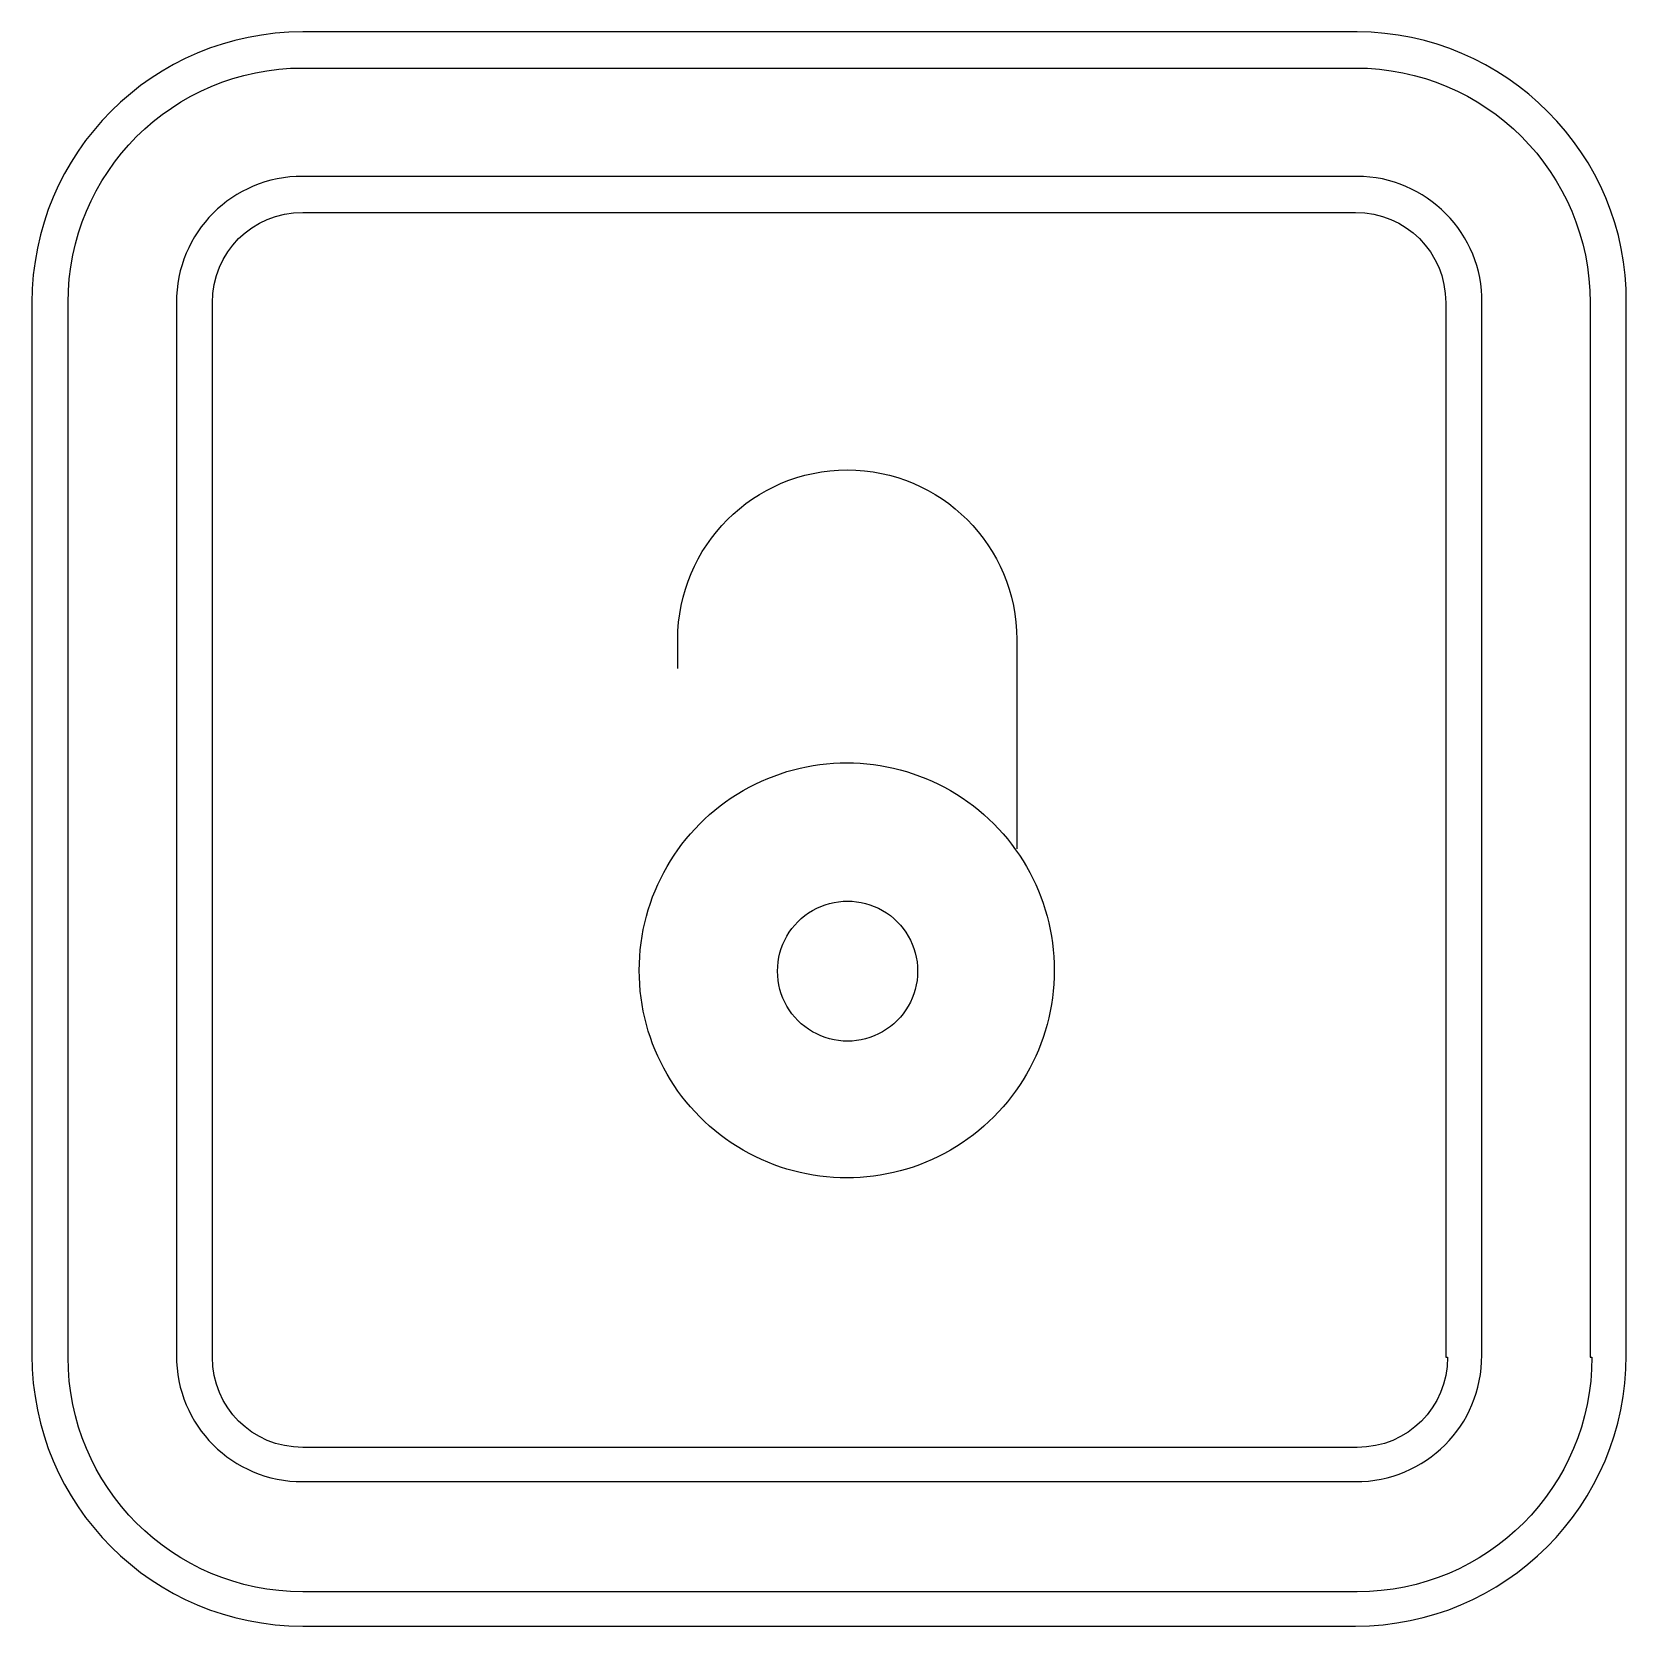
# Model space of a CAD drawing. Extents: x 8.5 to 94.1, y 8.5 to 94.
import ezdxf

# ---------------------------------------------------------------- set-up
doc = ezdxf.new("R2010")
doc.units = 0
doc.layers.add('Layer_1', color=7, linetype='CONTINUOUS')

msp = doc.modelspace()

# ---------------------------------------------------------------- linework, layer by layer
at = {"layer": 'Layer_1', "color": 7}
for points in [[(79.576724, 94.004306), (23.02835, 94.004306)], [(23.02835, 92.067732), (79.479893, 92.067732)], [(79.576724, 86.257956), (23.02835, 86.257956)], [(23.02835, 84.321383), (79.479893, 84.321383)], [(8.503937, 79.479893), (8.503937, 23.02835)], [(10.44051, 22.931518), (10.44051, 79.479893)], [(16.250287, 79.479893), (16.250287, 23.02835)], [(18.18686, 22.931518), (18.18686, 79.479893)], [(84.321354, 79.479893), (84.321354, 22.931518), (84.418186, 22.931518)], [(86.257928, 23.02835), (86.257928, 79.479893)], [(92.067704, 79.479893), (92.067704, 22.931518), (92.164535, 22.931518)], [(94.004306, 23.02835), (94.004306, 79.479893)], [(61.320344, 61.417707), (61.320344, 50.186399)], [(79.576724, 18.090057), (23.02835, 18.090057)], [(23.02835, 16.250315), (79.479893, 16.250315)], [(79.576724, 10.343707), (23.02835, 10.343707)], [(23.02835, 8.503937), (79.479893, 8.503937)]]:
    msp.add_lwpolyline(points, dxfattribs=at)
for points in [[(79.576724, 94.004306)], [(79.576724, 86.257956)], [(63.331694, 43.671898)], [(56.002165, 43.631477)]]:
    msp.add_lwpolyline(points, close=True, dxfattribs=at)
for points in [[(23.02835, 94.004306), (14.991506, 94.004306), (8.503937, 87.516737), (8.503937, 79.479893)], [(94.004306, 79.479893), (94.100967, 87.419906), (87.516709, 94.004306), (79.576724, 94.004306)], [(10.44051, 79.479893), (10.44051, 86.451619), (16.056624, 92.067732), (23.02835, 92.067732)], [(79.479893, 92.067732), (86.451591, 92.067732), (92.067704, 86.451619), (92.067704, 79.479893)], [(23.02835, 86.257956), (19.252006, 86.257956), (16.250287, 83.256236), (16.250287, 79.479893)], [(86.257928, 79.479893), (86.354872, 83.159433), (83.256236, 86.257956), (79.576724, 86.257956)], [(18.18686, 79.479893), (18.18686, 82.191118), (20.317124, 84.321383), (23.02835, 84.321383)], [(79.479893, 84.321383), (82.191118, 84.321383), (84.321354, 82.191118), (84.321354, 79.479893)], [(43.135628, 61.417707), (43.136303, 66.438897), (47.206893, 70.509017), (52.227986, 70.509017)], [(52.227986, 70.509017), (57.24908, 70.509017), (61.319669, 66.438897), (61.320344, 61.417707)], [(43.135628, 59.864996), (43.135628, 59.864996), (43.135628, 61.417707), (43.135628, 61.417707)], [(46.637474, 53.31031), (50.080947, 55.2984), (54.323481, 55.2984), (57.766954, 53.31031)], [(41.072735, 43.671898), (41.072735, 47.648078), (43.194002, 51.32222), (46.637474, 53.31031)], [(57.766954, 53.31031), (61.210427, 51.32222), (63.331694, 47.648078), (63.331694, 43.671898)], [(50.367821, 46.884467), (51.530003, 47.555453), (52.961869, 47.555453), (54.12405, 46.884467)], [(48.489707, 43.631477), (48.489707, 44.973448), (49.20564, 46.213481), (50.367821, 46.884467)], [(54.12405, 46.884467), (55.286232, 46.213481), (56.002165, 44.973448), (56.002165, 43.631477)], [(46.637474, 34.033486), (43.194002, 36.021576), (41.072735, 39.695718), (41.072735, 43.671898)], [(63.331694, 43.671898), (63.331694, 39.695718), (61.210427, 36.021576), (57.766954, 34.033486)], [(50.367821, 40.378487), (49.20564, 41.049473), (48.489707, 42.289505), (48.489707, 43.631477)], [(56.002165, 43.631477), (56.002165, 42.289505), (55.286232, 41.049473), (54.12405, 40.378487)], [(54.12405, 40.378487), (52.961869, 39.707501), (51.530003, 39.707501), (50.367821, 40.378487)], [(57.766954, 34.033486), (54.323481, 32.045396), (50.080947, 32.045396), (46.637474, 34.033486)], [(8.503937, 23.02835), (8.503937, 14.991534), (14.991506, 8.503937), (23.02835, 8.503937)], [(23.02835, 10.343707), (16.056624, 10.343707), (10.44051, 15.95982), (10.44051, 22.931518)], [(16.250287, 23.02835), (16.250287, 19.252006), (19.252006, 16.250315), (23.02835, 16.250315)], [(23.02835, 18.090057), (20.317124, 18.090057), (18.18686, 20.220321), (18.18686, 22.931518)], [(79.479893, 16.250315), (83.256236, 16.250315), (86.257928, 19.252006), (86.257928, 23.02835)], [(79.479893, 8.503937), (87.516709, 8.503937), (94.004306, 14.991534), (94.004306, 23.02835)], [(84.418186, 22.931518), (84.418186, 20.220321), (82.287921, 18.090057), (79.576724, 18.090057)], [(92.164535, 22.931518), (92.164535, 15.95982), (86.548422, 10.343707), (79.576724, 10.343707)]]:
    msp.add_open_spline(points, degree=3, dxfattribs=at)

doc.saveas('drawing.dxf')
